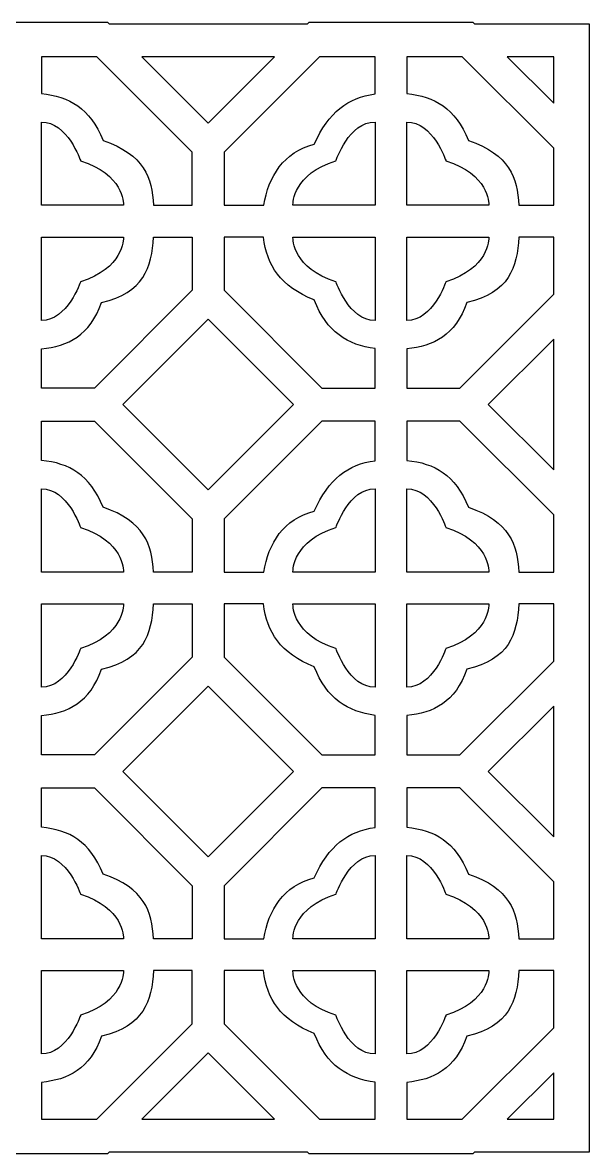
# Model space of a CAD drawing. Header units: centimetres. Extents: x 3.7 to 13.9, y -9 to -4.
# Drawn here: x 11.438 to 13.929, y -9 to -4.033 of the extents above; entities that cross this region are included whole.
import ezdxf

# ---------------------------------------------------------------- set-up
doc = ezdxf.new("R2010")
doc.units = ezdxf.units.CM
doc.header["$MEASUREMENT"] = 0
doc.layers.add('layer 1', color=7, linetype='Continuous')

msp = doc.modelspace()

# ---------------------------------------------------------------- linework, layer by layer
at = {"layer": 'layer 1', "color": 250}
for points, knots in [([(13.92943, -4.03974), (13.92943, -4.03974), (13.92943, -4.54384), (13.92943, -4.54384), (13.92943, -4.54384), (13.92943, -4.54384), (13.92943, -4.54384), (13.92943, -4.54384), (13.92943, -4.54384), (13.92943, -4.54384), (13.92943, -4.83543), (13.92943, -4.83543), (13.92943, -4.83543), (13.92943, -4.83543), (13.92943, -4.97502), (13.92943, -4.97502), (13.92943, -4.97502), (13.92943, -4.97502), (13.92943, -5.26662), (13.92943, -5.26662), (13.92943, -5.26662), (13.92943, -5.26662), (13.92943, -5.26662), (13.92943, -5.26662), (13.92943, -5.26662), (13.92943, -5.26662), (13.92943, -6.15508), (13.92943, -6.15508), (13.92943, -6.15508), (13.92943, -6.15508), (13.92943, -6.15508), (13.92943, -6.15508), (13.92943, -6.15508), (13.92943, -6.15508), (13.92943, -6.44668), (13.92943, -6.44668), (13.92943, -6.44668), (13.92943, -6.44668), (13.92943, -6.58627), (13.92943, -6.58627), (13.92943, -6.58627), (13.92943, -6.58627), (13.92943, -6.87786), (13.92943, -6.87786), (13.92943, -6.87786), (13.92943, -6.87786), (13.92943, -6.87786), (13.92943, -6.87786), (13.92943, -6.87786), (13.92943, -6.87786), (13.92943, -7.76633), (13.92943, -7.76633), (13.92943, -7.76633), (13.92943, -7.76633), (13.92943, -7.76633), (13.92943, -7.76633), (13.92943, -7.76633), (13.92943, -7.76633), (13.92943, -8.05792), (13.92943, -8.05792), (13.92943, -8.05792), (13.92943, -8.05792), (13.92943, -8.19751), (13.92943, -8.19751), (13.92943, -8.19751), (13.92943, -8.19751), (13.92943, -8.48911), (13.92943, -8.48911), (13.92943, -8.48911), (13.92943, -8.48911), (13.92943, -8.48911), (13.92943, -8.48911), (13.92943, -8.48911), (13.92943, -8.48911), (13.92943, -8.9932), (13.92943, -8.9932), (13.92943, -8.9932), (13.92943, -8.9932), (13.42533, -8.9932), (13.42533, -8.9932), (13.42533, -8.9932), (13.42533, -8.9932), (13.41835, -9.00019), (13.41835, -9.00019), (13.41835, -9.00019), (13.41835, -9.00019), (13.12675, -9.00019), (13.12675, -9.00019), (13.12675, -9.00019), (13.12675, -9.00019), (12.98716, -9.00019), (12.98716, -9.00019), (12.98716, -9.00019), (12.98716, -9.00019), (12.69557, -9.00019), (12.69557, -9.00019), (12.69557, -9.00019), (12.69557, -9.00019), (12.68858, -8.9932), (12.68858, -8.9932), (12.68858, -8.9932), (12.68858, -8.9932), (11.81952, -8.9932), (11.81952, -8.9932), (11.81952, -8.9932), (11.81952, -8.9932), (11.81254, -9.00019), (11.81254, -9.00019), (11.81254, -9.00019), (11.81254, -9.00019), (11.52094, -9.00019), (11.52094, -9.00019), (11.52094, -9.00019), (11.52094, -9.00019), (11.38135, -9.00019), (11.38135, -9.00019), (11.38135, -9.00019), (11.38135, -9.00019), (11.08976, -9.00019), (11.08976, -9.00019), (11.08976, -9.00019), (11.08976, -9.00019), (11.08277, -8.9932), (11.08277, -8.9932), (11.08277, -8.9932), (11.08277, -8.9932), (10.21372, -8.9932), (10.21372, -8.9932), (10.21372, -8.9932), (10.21372, -8.9932), (10.20673, -9.00019), (10.20673, -9.00019), (10.20673, -9.00019), (10.20673, -9.00019), (9.91513, -9.00019), (9.91513, -9.00019), (9.91513, -9.00019), (9.91513, -9.00019), (9.77554, -9.00019), (9.77554, -9.00019), (9.77554, -9.00019), (9.77554, -9.00019), (9.48395, -9.00019), (9.48395, -9.00019), (9.48395, -9.00019), (9.48395, -9.00019), (9.47696, -8.9932), (9.47696, -8.9932), (9.47696, -8.9932), (9.47696, -8.9932), (8.60791, -8.9932), (8.60791, -8.9932), (8.60791, -8.9932), (8.60791, -8.9932), (8.60092, -9.00019), (8.60092, -9.00019), (8.60092, -9.00019), (8.60092, -9.00019), (8.30933, -9.00019), (8.30933, -9.00019), (8.30933, -9.00019), (8.30933, -9.00019), (8.16973, -9.00019), (8.16973, -9.00019), (8.16973, -9.00019), (8.16973, -9.00019), (7.87814, -9.00019), (7.87814, -9.00019), (7.87814, -9.00019), (7.87814, -9.00019), (7.87115, -8.9932), (7.87115, -8.9932), (7.87115, -8.9932), (7.87115, -8.9932), (7.0021, -8.9932), (7.0021, -8.9932), (7.0021, -8.9932), (7.0021, -8.9932), (6.99511, -9.00019), (6.99511, -9.00019), (6.99511, -9.00019), (6.99511, -9.00019), (6.70352, -9.00019), (6.70352, -9.00019), (6.70352, -9.00019), (6.70352, -9.00019), (6.56392, -9.00019), (6.56392, -9.00019), (6.56392, -9.00019), (6.56392, -9.00019), (6.27233, -9.00019), (6.27233, -9.00019), (6.27233, -9.00019), (6.27233, -9.00019), (6.26534, -8.9932), (6.26534, -8.9932), (6.26534, -8.9932), (6.26534, -8.9932), (5.39629, -8.9932), (5.39629, -8.9932), (5.39629, -8.9932), (5.39629, -8.9932), (5.3893, -9.00019), (5.3893, -9.00019), (5.3893, -9.00019), (5.3893, -9.00019), (5.09771, -9.00019), (5.09771, -9.00019), (5.09771, -9.00019), (5.09771, -9.00019), (4.95812, -9.00019), (4.95812, -9.00019), (4.95812, -9.00019), (4.95812, -9.00019), (4.66652, -9.00019), (4.66652, -9.00019), (4.66652, -9.00019), (4.66652, -9.00019), (4.65953, -8.9932), (4.65953, -8.9932), (4.65953, -8.9932), (4.65953, -8.9932), (3.68089, -8.9932), (3.68089, -8.9932), (3.68089, -8.9932), (3.68089, -8.9932), (3.68089, -4.03974), (3.68089, -4.03974), (3.68089, -4.03974), (3.68089, -4.03974), (4.65953, -4.03974), (4.65953, -4.03974), (4.65953, -4.03974), (4.65953, -4.03974), (4.66652, -4.03276), (4.66652, -4.03276), (4.66652, -4.03276), (4.66652, -4.03276), (4.95812, -4.03276), (4.95812, -4.03276), (4.95812, -4.03276), (4.95812, -4.03276), (5.09771, -4.03276), (5.09771, -4.03276), (5.09771, -4.03276), (5.09771, -4.03276), (5.3893, -4.03276), (5.3893, -4.03276), (5.3893, -4.03276), (5.3893, -4.03276), (5.39629, -4.03974), (5.39629, -4.03974), (5.39629, -4.03974), (5.39629, -4.03974), (6.26534, -4.03974), (6.26534, -4.03974), (6.26534, -4.03974), (6.26534, -4.03974), (6.27233, -4.03276), (6.27233, -4.03276), (6.27233, -4.03276), (6.27233, -4.03276), (6.56392, -4.03276), (6.56392, -4.03276), (6.56392, -4.03276), (6.56392, -4.03276), (6.70352, -4.03276), (6.70352, -4.03276), (6.70352, -4.03276), (6.70352, -4.03276), (6.99511, -4.03276), (6.99511, -4.03276), (6.99511, -4.03276), (6.99511, -4.03276), (7.0021, -4.03974), (7.0021, -4.03974), (7.0021, -4.03974), (7.0021, -4.03974), (7.87115, -4.03974), (7.87115, -4.03974), (7.87115, -4.03974), (7.87115, -4.03974), (7.87814, -4.03276), (7.87814, -4.03276), (7.87814, -4.03276), (7.87814, -4.03276), (8.16973, -4.03276), (8.16973, -4.03276), (8.16973, -4.03276), (8.16973, -4.03276), (8.30933, -4.03276), (8.30933, -4.03276), (8.30933, -4.03276), (8.30933, -4.03276), (8.60092, -4.03276), (8.60092, -4.03276), (8.60092, -4.03276), (8.60092, -4.03276), (8.60791, -4.03974), (8.60791, -4.03974), (8.60791, -4.03974), (8.60791, -4.03974), (9.47696, -4.03974), (9.47696, -4.03974), (9.47696, -4.03974), (9.47696, -4.03974), (9.48395, -4.03276), (9.48395, -4.03276), (9.48395, -4.03276), (9.48395, -4.03276), (9.77554, -4.03276), (9.77554, -4.03276), (9.77554, -4.03276), (9.77554, -4.03276), (9.91513, -4.03276), (9.91513, -4.03276), (9.91513, -4.03276), (9.91513, -4.03276), (10.20673, -4.03276), (10.20673, -4.03276), (10.20673, -4.03276), (10.20673, -4.03276), (10.21372, -4.03974), (10.21372, -4.03974), (10.21372, -4.03974), (10.21372, -4.03974), (11.08277, -4.03974), (11.08277, -4.03974), (11.08277, -4.03974), (11.08277, -4.03974), (11.08976, -4.03276), (11.08976, -4.03276), (11.08976, -4.03276), (11.08976, -4.03276), (11.38135, -4.03276), (11.38135, -4.03276), (11.38135, -4.03276), (11.38135, -4.03276), (11.52094, -4.03276), (11.52094, -4.03276), (11.52094, -4.03276), (11.52094, -4.03276), (11.81254, -4.03276), (11.81254, -4.03276), (11.81254, -4.03276), (11.81254, -4.03276), (11.81952, -4.03974), (11.81952, -4.03974), (11.81952, -4.03974), (11.81952, -4.03974), (12.68858, -4.03974), (12.68858, -4.03974), (12.68858, -4.03974), (12.68858, -4.03974), (12.69557, -4.03276), (12.69557, -4.03276), (12.69557, -4.03276), (12.69557, -4.03276), (12.98716, -4.03276), (12.98716, -4.03276), (12.98716, -4.03276), (12.98716, -4.03276), (13.12675, -4.03276), (13.12675, -4.03276), (13.12675, -4.03276), (13.12675, -4.03276), (13.41835, -4.03276), (13.41835, -4.03276), (13.41835, -4.03276), (13.41835, -4.03276), (13.42533, -4.03974), (13.42533, -4.03974), (13.42533, -4.03974), (13.42533, -4.03974), (13.92943, -4.03974), (13.92943, -4.03974)], [0, 0, 0, 0, 0.0105263, 0.0105263, 0.0105263, 0.0105263, 0.0210526, 0.0210526, 0.0210526, 0.0210526, 0.0315789, 0.0315789, 0.0315789, 0.0315789, 0.0421053, 0.0421053, 0.0421053, 0.0421053, 0.0526316, 0.0526316, 0.0526316, 0.0526316, 0.0631579, 0.0631579, 0.0631579, 0.0631579, 0.0736842, 0.0736842, 0.0736842, 0.0736842, 0.0842105, 0.0842105, 0.0842105, 0.0842105, 0.0947368, 0.0947368, 0.0947368, 0.0947368, 0.1052632, 0.1052632, 0.1052632, 0.1052632, 0.1157895, 0.1157895, 0.1157895, 0.1157895, 0.1263158, 0.1263158, 0.1263158, 0.1263158, 0.1368421, 0.1368421, 0.1368421, 0.1368421, 0.1473684, 0.1473684, 0.1473684, 0.1473684, 0.1578947, 0.1578947, 0.1578947, 0.1578947, 0.1684211, 0.1684211, 0.1684211, 0.1684211, 0.1789474, 0.1789474, 0.1789474, 0.1789474, 0.1894737, 0.1894737, 0.1894737, 0.1894737, 0.2, 0.2, 0.2, 0.2, 0.2105263, 0.2105263, 0.2105263, 0.2105263, 0.2210526, 0.2210526, 0.2210526, 0.2210526, 0.2315789, 0.2315789, 0.2315789, 0.2315789, 0.2421053, 0.2421053, 0.2421053, 0.2421053, 0.2526316, 0.2526316, 0.2526316, 0.2526316, 0.2631579, 0.2631579, 0.2631579, 0.2631579, 0.2736842, 0.2736842, 0.2736842, 0.2736842, 0.2842105, 0.2842105, 0.2842105, 0.2842105, 0.2947368, 0.2947368, 0.2947368, 0.2947368, 0.3052632, 0.3052632, 0.3052632, 0.3052632, 0.3157895, 0.3157895, 0.3157895, 0.3157895, 0.3263158, 0.3263158, 0.3263158, 0.3263158, 0.3368421, 0.3368421, 0.3368421, 0.3368421, 0.3473684, 0.3473684, 0.3473684, 0.3473684, 0.3578947, 0.3578947, 0.3578947, 0.3578947, 0.3684211, 0.3684211, 0.3684211, 0.3684211, 0.3789474, 0.3789474, 0.3789474, 0.3789474, 0.3894737, 0.3894737, 0.3894737, 0.3894737, 0.4, 0.4, 0.4, 0.4, 0.4105263, 0.4105263, 0.4105263, 0.4105263, 0.4210526, 0.4210526, 0.4210526, 0.4210526, 0.4315789, 0.4315789, 0.4315789, 0.4315789, 0.4421053, 0.4421053, 0.4421053, 0.4421053, 0.4526316, 0.4526316, 0.4526316, 0.4526316, 0.4631579, 0.4631579, 0.4631579, 0.4631579, 0.4736842, 0.4736842, 0.4736842, 0.4736842, 0.4842105, 0.4842105, 0.4842105, 0.4842105, 0.4947368, 0.4947368, 0.4947368, 0.4947368, 0.5052632, 0.5052632, 0.5052632, 0.5052632, 0.5157895, 0.5157895, 0.5157895, 0.5157895, 0.5263158, 0.5263158, 0.5263158, 0.5263158, 0.5368421, 0.5368421, 0.5368421, 0.5368421, 0.5473684, 0.5473684, 0.5473684, 0.5473684, 0.5578947, 0.5578947, 0.5578947, 0.5578947, 0.5684211, 0.5684211, 0.5684211, 0.5684211, 0.5789474, 0.5789474, 0.5789474, 0.5789474, 0.5894737, 0.5894737, 0.5894737, 0.5894737, 0.6, 0.6, 0.6, 0.6, 0.6105263, 0.6105263, 0.6105263, 0.6105263, 0.6210526, 0.6210526, 0.6210526, 0.6210526, 0.6315789, 0.6315789, 0.6315789, 0.6315789, 0.6421053, 0.6421053, 0.6421053, 0.6421053, 0.6526316, 0.6526316, 0.6526316, 0.6526316, 0.6631579, 0.6631579, 0.6631579, 0.6631579, 0.6736842, 0.6736842, 0.6736842, 0.6736842, 0.6842105, 0.6842105, 0.6842105, 0.6842105, 0.6947368, 0.6947368, 0.6947368, 0.6947368, 0.7052632, 0.7052632, 0.7052632, 0.7052632, 0.7157895, 0.7157895, 0.7157895, 0.7157895, 0.7263158, 0.7263158, 0.7263158, 0.7263158, 0.7368421, 0.7368421, 0.7368421, 0.7368421, 0.7473684, 0.7473684, 0.7473684, 0.7473684, 0.7578947, 0.7578947, 0.7578947, 0.7578947, 0.7684211, 0.7684211, 0.7684211, 0.7684211, 0.7789474, 0.7789474, 0.7789474, 0.7789474, 0.7894737, 0.7894737, 0.7894737, 0.7894737, 0.8, 0.8, 0.8, 0.8, 0.8105263, 0.8105263, 0.8105263, 0.8105263, 0.8210526, 0.8210526, 0.8210526, 0.8210526, 0.8315789, 0.8315789, 0.8315789, 0.8315789, 0.8421053, 0.8421053, 0.8421053, 0.8421053, 0.8526316, 0.8526316, 0.8526316, 0.8526316, 0.8631579, 0.8631579, 0.8631579, 0.8631579, 0.8736842, 0.8736842, 0.8736842, 0.8736842, 0.8842105, 0.8842105, 0.8842105, 0.8842105, 0.8947368, 0.8947368, 0.8947368, 0.8947368, 0.9052632, 0.9052632, 0.9052632, 0.9052632, 0.9157895, 0.9157895, 0.9157895, 0.9157895, 0.9263158, 0.9263158, 0.9263158, 0.9263158, 0.9368421, 0.9368421, 0.9368421, 0.9368421, 0.9473684, 0.9473684, 0.9473684, 0.9473684, 0.9578947, 0.9578947, 0.9578947, 0.9578947, 0.9684211, 0.9684211, 0.9684211, 0.9684211, 0.9789474, 0.9789474, 0.9789474, 0.9789474, 1, 1, 1, 1]), ([(11.76506, -4.1827), (11.76506, -4.1827), (12.18402, -4.60166), (12.18402, -4.60166), (12.18402, -4.60166), (12.18402, -4.60166), (12.18402, -4.83543), (12.18402, -4.83543), (12.18402, -4.83543), (12.18402, -4.83543), (12.01342, -4.83543), (12.01342, -4.83543), (12.01342, -4.83543), (12.00736, -4.71387), (11.9738, -4.61345), (11.79203, -4.55038), (11.79203, -4.55038), (11.73496, -4.40755), (11.64328, -4.35701), (11.52094, -4.34483), (11.52094, -4.34483), (11.52094, -4.34483), (11.52094, -4.1827), (11.52094, -4.1827), (11.52094, -4.1827), (11.52094, -4.1827), (11.76506, -4.1827), (11.76506, -4.1827)], [0, 0, 0, 0, 0.125, 0.125, 0.125, 0.125, 0.25, 0.25, 0.25, 0.25, 0.375, 0.375, 0.375, 0.375, 0.5, 0.5, 0.5, 0.5, 0.625, 0.625, 0.625, 0.625, 0.75, 0.75, 0.75, 0.75, 1, 1, 1, 1]), ([(12.54562, -4.1827), (12.54562, -4.1827), (12.25405, -4.47427), (12.25405, -4.47427), (12.25405, -4.47427), (12.25405, -4.47427), (11.96248, -4.1827), (11.96248, -4.1827), (11.96248, -4.1827), (11.96248, -4.1827), (12.54562, -4.1827), (12.54562, -4.1827)], [0, 0, 0, 0, 0.25, 0.25, 0.25, 0.25, 0.5, 0.5, 0.5, 0.5, 1, 1, 1, 1]), ([(12.32408, -4.83543), (12.32408, -4.83543), (12.32408, -4.60166), (12.32408, -4.60166), (12.32408, -4.60166), (12.32408, -4.60166), (12.74304, -4.1827), (12.74304, -4.1827), (12.74304, -4.1827), (12.74304, -4.1827), (12.98716, -4.1827), (12.98716, -4.1827), (12.98716, -4.1827), (12.98716, -4.1827), (12.98716, -4.34613), (12.98716, -4.34613), (12.98716, -4.34613), (12.869, -4.36241), (12.78347, -4.42527), (12.72006, -4.5672), (12.72006, -4.5672), (12.58651, -4.60092), (12.5176, -4.70883), (12.49878, -4.83543), (12.49878, -4.83543), (12.49878, -4.83543), (12.32408, -4.83543), (12.32408, -4.83543)], [0, 0, 0, 0, 0.125, 0.125, 0.125, 0.125, 0.25, 0.25, 0.25, 0.25, 0.375, 0.375, 0.375, 0.375, 0.5, 0.5, 0.5, 0.5, 0.625, 0.625, 0.625, 0.625, 0.75, 0.75, 0.75, 0.75, 1, 1, 1, 1]), ([(13.37087, -4.1827), (13.37087, -4.1827), (13.77243, -4.58426), (13.77243, -4.58426), (13.77243, -4.58426), (13.77243, -4.58426), (13.77243, -4.83543), (13.77243, -4.83543), (13.77243, -4.83543), (13.77243, -4.83543), (13.61922, -4.83543), (13.61922, -4.83543), (13.61922, -4.83543), (13.61317, -4.71387), (13.57961, -4.61345), (13.39784, -4.55038), (13.39784, -4.55038), (13.34077, -4.40755), (13.24909, -4.35701), (13.12675, -4.34483), (13.12675, -4.34483), (13.12675, -4.34483), (13.12675, -4.1827), (13.12675, -4.1827), (13.12675, -4.1827), (13.12675, -4.1827), (13.37087, -4.1827), (13.37087, -4.1827)], [0, 0, 0, 0, 0.125, 0.125, 0.125, 0.125, 0.25, 0.25, 0.25, 0.25, 0.375, 0.375, 0.375, 0.375, 0.5, 0.5, 0.5, 0.5, 0.625, 0.625, 0.625, 0.625, 0.75, 0.75, 0.75, 0.75, 1, 1, 1, 1]), ([(13.77243, -4.38684), (13.77243, -4.38684), (13.56829, -4.1827), (13.56829, -4.1827), (13.56829, -4.1827), (13.56829, -4.1827), (13.77243, -4.1827), (13.77243, -4.1827), (13.77243, -4.1827), (13.77243, -4.1827), (13.77243, -4.38684), (13.77243, -4.38684)], [0, 0, 0, 0, 0.25, 0.25, 0.25, 0.25, 0.5, 0.5, 0.5, 0.5, 1, 1, 1, 1]), ([(11.52094, -4.46948), (11.52094, -4.46948), (11.52094, -4.83543), (11.52094, -4.83543), (11.52094, -4.83543), (11.52094, -4.83543), (11.88175, -4.83543), (11.88175, -4.83543), (11.88175, -4.83543), (11.88192, -4.82483), (11.88003, -4.69747), (11.69285, -4.63958), (11.69285, -4.63958), (11.69285, -4.63958), (11.63501, -4.46745), (11.52094, -4.46948)], [0, 0, 0, 0, 0.2, 0.2, 0.2, 0.2, 0.4, 0.4, 0.4, 0.4, 0.6, 0.6, 0.6, 0.6, 1, 1, 1, 1]), ([(12.98716, -4.83543), (12.98716, -4.83543), (12.98716, -4.46948), (12.98716, -4.46948), (12.98716, -4.46948), (12.8731, -4.46745), (12.81526, -4.63958), (12.81526, -4.63958), (12.81526, -4.63958), (12.62808, -4.69747), (12.62618, -4.82483), (12.62635, -4.83543), (12.62635, -4.83543), (12.62635, -4.83543), (12.98716, -4.83543), (12.98716, -4.83543)], [0, 0, 0, 0, 0.2, 0.2, 0.2, 0.2, 0.4, 0.4, 0.4, 0.4, 0.6, 0.6, 0.6, 0.6, 1, 1, 1, 1]), ([(13.12675, -4.46948), (13.12675, -4.46948), (13.12675, -4.83543), (13.12675, -4.83543), (13.12675, -4.83543), (13.12675, -4.83543), (13.48756, -4.83543), (13.48756, -4.83543), (13.48756, -4.83543), (13.48773, -4.82483), (13.48583, -4.69747), (13.29866, -4.63958), (13.29866, -4.63958), (13.29866, -4.63958), (13.24082, -4.46745), (13.12675, -4.46948)], [0, 0, 0, 0, 0.2, 0.2, 0.2, 0.2, 0.4, 0.4, 0.4, 0.4, 0.6, 0.6, 0.6, 0.6, 1, 1, 1, 1]), ([(11.52098, -5.63453), (11.52098, -5.63453), (11.52098, -5.63811), (11.52098, -5.63811), (11.52098, -5.63811), (11.52098, -5.63811), (11.75472, -5.63811), (11.75472, -5.63811), (11.75472, -5.63811), (11.75472, -5.63811), (12.18402, -5.2088), (12.18402, -5.2088), (12.18402, -5.2088), (12.18402, -5.2088), (12.18402, -4.97502), (12.18402, -4.97502), (12.18402, -4.97502), (12.18402, -4.97502), (12.01331, -4.97502), (12.01331, -4.97502), (12.01331, -4.97502), (12.00667, -5.1092), (11.97029, -5.21928), (11.78513, -5.26243), (11.78513, -5.26243), (11.73448, -5.4073), (11.6375, -5.45425), (11.52094, -5.46569), (11.52094, -5.46569), (11.52094, -5.46569), (11.52094, -5.63453), (11.52094, -5.63453), (11.52094, -5.63453), (11.52094, -5.63453), (11.52098, -5.63453), (11.52098, -5.63453)], [0, 0, 0, 0, 0.1, 0.1, 0.1, 0.1, 0.2, 0.2, 0.2, 0.2, 0.3, 0.3, 0.3, 0.3, 0.4, 0.4, 0.4, 0.4, 0.5, 0.5, 0.5, 0.5, 0.6, 0.6, 0.6, 0.6, 0.7, 0.7, 0.7, 0.7, 0.8, 0.8, 0.8, 0.8, 1, 1, 1, 1]), ([(11.52094, -4.97502), (11.52094, -4.97502), (11.52094, -5.34096), (11.52094, -5.34096), (11.52094, -5.34096), (11.63501, -5.34299), (11.69285, -5.17086), (11.69285, -5.17086), (11.69285, -5.17086), (11.87994, -5.113), (11.88192, -4.98573), (11.88175, -4.97502), (11.88175, -4.97502), (11.88175, -4.97502), (11.52094, -4.97502), (11.52094, -4.97502)], [0, 0, 0, 0, 0.2, 0.2, 0.2, 0.2, 0.4, 0.4, 0.4, 0.4, 0.6, 0.6, 0.6, 0.6, 1, 1, 1, 1]), ([(12.75339, -5.63811), (12.75339, -5.63811), (12.32408, -5.2088), (12.32408, -5.2088), (12.32408, -5.2088), (12.32408, -5.2088), (12.32408, -4.97502), (12.32408, -4.97502), (12.32408, -4.97502), (12.32408, -4.97502), (12.49674, -4.97502), (12.49674, -4.97502), (12.49674, -4.97502), (12.51097, -5.09962), (12.57229, -5.19153), (12.72025, -5.2513), (12.72025, -5.2513), (12.77375, -5.39118), (12.86837, -5.44961), (12.98716, -5.46465), (12.98716, -5.46465), (12.98716, -5.46465), (12.98716, -5.63811), (12.98716, -5.63811), (12.98716, -5.63811), (12.98716, -5.63811), (12.75339, -5.63811), (12.75339, -5.63811)], [0, 0, 0, 0, 0.125, 0.125, 0.125, 0.125, 0.25, 0.25, 0.25, 0.25, 0.375, 0.375, 0.375, 0.375, 0.5, 0.5, 0.5, 0.5, 0.625, 0.625, 0.625, 0.625, 0.75, 0.75, 0.75, 0.75, 1, 1, 1, 1]), ([(12.98716, -5.34096), (12.98716, -5.34096), (12.98716, -4.97502), (12.98716, -4.97502), (12.98716, -4.97502), (12.98716, -4.97502), (12.62635, -4.97502), (12.62635, -4.97502), (12.62635, -4.97502), (12.62619, -4.98573), (12.62816, -5.113), (12.81526, -5.17086), (12.81526, -5.17086), (12.81526, -5.17086), (12.8731, -5.343), (12.98716, -5.34096)], [0, 0, 0, 0, 0.2, 0.2, 0.2, 0.2, 0.4, 0.4, 0.4, 0.4, 0.6, 0.6, 0.6, 0.6, 1, 1, 1, 1]), ([(13.77243, -5.2262), (13.77243, -5.2262), (13.36053, -5.63811), (13.36053, -5.63811), (13.36053, -5.63811), (13.36053, -5.63811), (13.12675, -5.63811), (13.12675, -5.63811), (13.12675, -5.63811), (13.12675, -5.63811), (13.12675, -5.46569), (13.12675, -5.46569), (13.12675, -5.46569), (13.24331, -5.45425), (13.34028, -5.4073), (13.39094, -5.26243), (13.39094, -5.26243), (13.5761, -5.21928), (13.61248, -5.1092), (13.61912, -4.97502), (13.61912, -4.97502), (13.61912, -4.97502), (13.77243, -4.97502), (13.77243, -4.97502), (13.77243, -4.97502), (13.77243, -4.97502), (13.77243, -5.2262), (13.77243, -5.2262)], [0, 0, 0, 0, 0.125, 0.125, 0.125, 0.125, 0.25, 0.25, 0.25, 0.25, 0.375, 0.375, 0.375, 0.375, 0.5, 0.5, 0.5, 0.5, 0.625, 0.625, 0.625, 0.625, 0.75, 0.75, 0.75, 0.75, 1, 1, 1, 1]), ([(13.12675, -4.97502), (13.12675, -4.97502), (13.12675, -5.34096), (13.12675, -5.34096), (13.12675, -5.34096), (13.24082, -5.34299), (13.29866, -5.17086), (13.29866, -5.17086), (13.29866, -5.17086), (13.48575, -5.113), (13.48773, -4.98573), (13.48756, -4.97502), (13.48756, -4.97502), (13.48756, -4.97502), (13.12675, -4.97502), (13.12675, -4.97502)], [0, 0, 0, 0, 0.2, 0.2, 0.2, 0.2, 0.4, 0.4, 0.4, 0.4, 0.6, 0.6, 0.6, 0.6, 1, 1, 1, 1]), ([(12.25405, -5.33619), (12.25405, -5.33619), (11.87939, -5.71085), (11.87939, -5.71085), (11.87939, -5.71085), (11.87939, -5.71085), (12.25405, -6.08551), (12.25405, -6.08551), (12.25405, -6.08551), (12.25405, -6.08551), (12.62872, -5.71085), (12.62872, -5.71085), (12.62872, -5.71085), (12.62872, -5.71085), (12.25405, -5.33619), (12.25405, -5.33619)], [0, 0, 0, 0, 0.2, 0.2, 0.2, 0.2, 0.4, 0.4, 0.4, 0.4, 0.6, 0.6, 0.6, 0.6, 1, 1, 1, 1]), ([(13.77243, -5.99808), (13.77243, -5.99808), (13.4852, -5.71085), (13.4852, -5.71085), (13.4852, -5.71085), (13.4852, -5.71085), (13.77243, -5.42362), (13.77243, -5.42362), (13.77243, -5.42362), (13.77243, -5.42362), (13.77243, -5.99808), (13.77243, -5.99808)], [0, 0, 0, 0, 0.25, 0.25, 0.25, 0.25, 0.5, 0.5, 0.5, 0.5, 1, 1, 1, 1]), ([(11.52098, -5.7836), (11.52098, -5.7836), (11.52098, -5.95608), (11.52098, -5.95608), (11.52098, -5.95608), (11.6433, -5.96826), (11.73497, -6.01881), (11.79203, -6.16162), (11.79203, -6.16162), (11.9738, -6.22469), (12.00736, -6.32512), (12.01342, -6.44668), (12.01342, -6.44668), (12.01342, -6.44668), (12.18402, -6.44668), (12.18402, -6.44668), (12.18402, -6.44668), (12.18402, -6.44668), (12.18402, -6.2129), (12.18402, -6.2129), (12.18402, -6.2129), (12.18402, -6.2129), (11.75472, -5.7836), (11.75472, -5.7836), (11.75472, -5.7836), (11.75472, -5.7836), (11.52098, -5.7836), (11.52098, -5.7836)], [0, 0, 0, 0, 0.125, 0.125, 0.125, 0.125, 0.25, 0.25, 0.25, 0.25, 0.375, 0.375, 0.375, 0.375, 0.5, 0.5, 0.5, 0.5, 0.625, 0.625, 0.625, 0.625, 0.75, 0.75, 0.75, 0.75, 1, 1, 1, 1]), ([(12.32408, -6.44668), (12.32408, -6.44668), (12.32408, -6.2129), (12.32408, -6.2129), (12.32408, -6.2129), (12.32408, -6.2129), (12.75339, -5.7836), (12.75339, -5.7836), (12.75339, -5.7836), (12.75339, -5.7836), (12.98716, -5.7836), (12.98716, -5.7836), (12.98716, -5.7836), (12.98716, -5.7836), (12.98716, -5.95737), (12.98716, -5.95737), (12.98716, -5.95737), (12.869, -5.97366), (12.78347, -6.03651), (12.72006, -6.17845), (12.72006, -6.17845), (12.58651, -6.21217), (12.5176, -6.32007), (12.49878, -6.44668), (12.49878, -6.44668), (12.49878, -6.44668), (12.32408, -6.44668), (12.32408, -6.44668)], [0, 0, 0, 0, 0.125, 0.125, 0.125, 0.125, 0.25, 0.25, 0.25, 0.25, 0.375, 0.375, 0.375, 0.375, 0.5, 0.5, 0.5, 0.5, 0.625, 0.625, 0.625, 0.625, 0.75, 0.75, 0.75, 0.75, 1, 1, 1, 1]), ([(13.12675, -5.7836), (13.12675, -5.7836), (13.36053, -5.7836), (13.36053, -5.7836), (13.36053, -5.7836), (13.36053, -5.7836), (13.77243, -6.1955), (13.77243, -6.1955), (13.77243, -6.1955), (13.77243, -6.1955), (13.77243, -6.44668), (13.77243, -6.44668), (13.77243, -6.44668), (13.77243, -6.44668), (13.61922, -6.44668), (13.61922, -6.44668), (13.61922, -6.44668), (13.61317, -6.32512), (13.57961, -6.22469), (13.39784, -6.16162), (13.39784, -6.16162), (13.34077, -6.0188), (13.24909, -5.96825), (13.12675, -5.95607), (13.12675, -5.95607), (13.12675, -5.95607), (13.12675, -5.7836), (13.12675, -5.7836)], [0, 0, 0, 0, 0.125, 0.125, 0.125, 0.125, 0.25, 0.25, 0.25, 0.25, 0.375, 0.375, 0.375, 0.375, 0.5, 0.5, 0.5, 0.5, 0.625, 0.625, 0.625, 0.625, 0.75, 0.75, 0.75, 0.75, 1, 1, 1, 1]), ([(11.52098, -6.08072), (11.52098, -6.08072), (11.52098, -6.44668), (11.52098, -6.44668), (11.52098, -6.44668), (11.52098, -6.44668), (11.88175, -6.44668), (11.88175, -6.44668), (11.88175, -6.44668), (11.88192, -6.43607), (11.88003, -6.30872), (11.69285, -6.25083), (11.69285, -6.25083), (11.69285, -6.25083), (11.63502, -6.07873), (11.52098, -6.08072)], [0, 0, 0, 0, 0.2, 0.2, 0.2, 0.2, 0.4, 0.4, 0.4, 0.4, 0.6, 0.6, 0.6, 0.6, 1, 1, 1, 1]), ([(12.98716, -6.44668), (12.98716, -6.44668), (12.98716, -6.08072), (12.98716, -6.08072), (12.98716, -6.08072), (12.8731, -6.07869), (12.81526, -6.25083), (12.81526, -6.25083), (12.81526, -6.25083), (12.62808, -6.30872), (12.62618, -6.43607), (12.62635, -6.44668), (12.62635, -6.44668), (12.62635, -6.44668), (12.98716, -6.44668), (12.98716, -6.44668)], [0, 0, 0, 0, 0.2, 0.2, 0.2, 0.2, 0.4, 0.4, 0.4, 0.4, 0.6, 0.6, 0.6, 0.6, 1, 1, 1, 1]), ([(13.12675, -6.08072), (13.12675, -6.08072), (13.12675, -6.44668), (13.12675, -6.44668), (13.12675, -6.44668), (13.12675, -6.44668), (13.48756, -6.44668), (13.48756, -6.44668), (13.48756, -6.44668), (13.48773, -6.43607), (13.48583, -6.30872), (13.29866, -6.25083), (13.29866, -6.25083), (13.29866, -6.25083), (13.24082, -6.07869), (13.12675, -6.08072)], [0, 0, 0, 0, 0.2, 0.2, 0.2, 0.2, 0.4, 0.4, 0.4, 0.4, 0.6, 0.6, 0.6, 0.6, 1, 1, 1, 1]), ([(11.52098, -6.58627), (11.52098, -6.58627), (11.52098, -6.9522), (11.52098, -6.9522), (11.52098, -6.9522), (11.63502, -6.9542), (11.69285, -6.78211), (11.69285, -6.78211), (11.69285, -6.78211), (11.87994, -6.72424), (11.88192, -6.59697), (11.88175, -6.58627), (11.88175, -6.58627), (11.88175, -6.58627), (11.52098, -6.58627), (11.52098, -6.58627)], [0, 0, 0, 0, 0.2, 0.2, 0.2, 0.2, 0.4, 0.4, 0.4, 0.4, 0.6, 0.6, 0.6, 0.6, 1, 1, 1, 1]), ([(11.52098, -7.07693), (11.52098, -7.07693), (11.52098, -7.24935), (11.52098, -7.24935), (11.52098, -7.24935), (11.52098, -7.24935), (11.75472, -7.24935), (11.75472, -7.24935), (11.75472, -7.24935), (11.75472, -7.24935), (12.18402, -6.82004), (12.18402, -6.82004), (12.18402, -6.82004), (12.18402, -6.82004), (12.18402, -6.58627), (12.18402, -6.58627), (12.18402, -6.58627), (12.18402, -6.58627), (12.01331, -6.58627), (12.01331, -6.58627), (12.01331, -6.58627), (12.00667, -6.72044), (11.97029, -6.83052), (11.78513, -6.87368), (11.78513, -6.87368), (11.73448, -7.01852), (11.63752, -7.06549), (11.52098, -7.07693)], [0, 0, 0, 0, 0.125, 0.125, 0.125, 0.125, 0.25, 0.25, 0.25, 0.25, 0.375, 0.375, 0.375, 0.375, 0.5, 0.5, 0.5, 0.5, 0.625, 0.625, 0.625, 0.625, 0.75, 0.75, 0.75, 0.75, 1, 1, 1, 1]), ([(12.75339, -7.24935), (12.75339, -7.24935), (12.32408, -6.82004), (12.32408, -6.82004), (12.32408, -6.82004), (12.32408, -6.82004), (12.32408, -6.58627), (12.32408, -6.58627), (12.32408, -6.58627), (12.32408, -6.58627), (12.49674, -6.58627), (12.49674, -6.58627), (12.49674, -6.58627), (12.51097, -6.71086), (12.57229, -6.80278), (12.72025, -6.86255), (12.72025, -6.86255), (12.77375, -7.00242), (12.86837, -7.06086), (12.98716, -7.0759), (12.98716, -7.0759), (12.98716, -7.0759), (12.98716, -7.24935), (12.98716, -7.24935), (12.98716, -7.24935), (12.98716, -7.24935), (12.75339, -7.24935), (12.75339, -7.24935)], [0, 0, 0, 0, 0.125, 0.125, 0.125, 0.125, 0.25, 0.25, 0.25, 0.25, 0.375, 0.375, 0.375, 0.375, 0.5, 0.5, 0.5, 0.5, 0.625, 0.625, 0.625, 0.625, 0.75, 0.75, 0.75, 0.75, 1, 1, 1, 1]), ([(12.98716, -6.95221), (12.98716, -6.95221), (12.98716, -6.58627), (12.98716, -6.58627), (12.98716, -6.58627), (12.98716, -6.58627), (12.62635, -6.58627), (12.62635, -6.58627), (12.62635, -6.58627), (12.62619, -6.59697), (12.62816, -6.72424), (12.81526, -6.78211), (12.81526, -6.78211), (12.81526, -6.78211), (12.8731, -6.95424), (12.98716, -6.95221)], [0, 0, 0, 0, 0.2, 0.2, 0.2, 0.2, 0.4, 0.4, 0.4, 0.4, 0.6, 0.6, 0.6, 0.6, 1, 1, 1, 1]), ([(13.77243, -6.83745), (13.77243, -6.83745), (13.36053, -7.24935), (13.36053, -7.24935), (13.36053, -7.24935), (13.36053, -7.24935), (13.12675, -7.24935), (13.12675, -7.24935), (13.12675, -7.24935), (13.12675, -7.24935), (13.12675, -7.07693), (13.12675, -7.07693), (13.12675, -7.07693), (13.24331, -7.0655), (13.34028, -7.01854), (13.39094, -6.87368), (13.39094, -6.87368), (13.5761, -6.83052), (13.61248, -6.72044), (13.61912, -6.58627), (13.61912, -6.58627), (13.61912, -6.58627), (13.77243, -6.58627), (13.77243, -6.58627), (13.77243, -6.58627), (13.77243, -6.58627), (13.77243, -6.83745), (13.77243, -6.83745)], [0, 0, 0, 0, 0.125, 0.125, 0.125, 0.125, 0.25, 0.25, 0.25, 0.25, 0.375, 0.375, 0.375, 0.375, 0.5, 0.5, 0.5, 0.5, 0.625, 0.625, 0.625, 0.625, 0.75, 0.75, 0.75, 0.75, 1, 1, 1, 1]), ([(13.12675, -6.58627), (13.12675, -6.58627), (13.12675, -6.9522), (13.12675, -6.9522), (13.12675, -6.9522), (13.24082, -6.95424), (13.29866, -6.78211), (13.29866, -6.78211), (13.29866, -6.78211), (13.48575, -6.72424), (13.48773, -6.59697), (13.48756, -6.58627), (13.48756, -6.58627), (13.48756, -6.58627), (13.12675, -6.58627), (13.12675, -6.58627)], [0, 0, 0, 0, 0.2, 0.2, 0.2, 0.2, 0.4, 0.4, 0.4, 0.4, 0.6, 0.6, 0.6, 0.6, 1, 1, 1, 1]), ([(12.25405, -6.94743), (12.25405, -6.94743), (11.87939, -7.32209), (11.87939, -7.32209), (11.87939, -7.32209), (11.87939, -7.32209), (12.25405, -7.69676), (12.25405, -7.69676), (12.25405, -7.69676), (12.25405, -7.69676), (12.62872, -7.32209), (12.62872, -7.32209), (12.62872, -7.32209), (12.62872, -7.32209), (12.25405, -6.94743), (12.25405, -6.94743)], [0, 0, 0, 0, 0.2, 0.2, 0.2, 0.2, 0.4, 0.4, 0.4, 0.4, 0.6, 0.6, 0.6, 0.6, 1, 1, 1, 1]), ([(13.77243, -7.60933), (13.77243, -7.60933), (13.4852, -7.32209), (13.4852, -7.32209), (13.4852, -7.32209), (13.4852, -7.32209), (13.77243, -7.03486), (13.77243, -7.03486), (13.77243, -7.03486), (13.77243, -7.03486), (13.77243, -7.60933), (13.77243, -7.60933)], [0, 0, 0, 0, 0.25, 0.25, 0.25, 0.25, 0.5, 0.5, 0.5, 0.5, 1, 1, 1, 1]), ([(11.52098, -7.39484), (11.52098, -7.39484), (11.52098, -7.39842), (11.52098, -7.39842), (11.52098, -7.39842), (11.52098, -7.39842), (11.52094, -7.39842), (11.52094, -7.39842), (11.52094, -7.39842), (11.52094, -7.39842), (11.52094, -7.56732), (11.52094, -7.56732), (11.52094, -7.56732), (11.64328, -7.5795), (11.73496, -7.63004), (11.79203, -7.77287), (11.79203, -7.77287), (11.9738, -7.83594), (12.00736, -7.93636), (12.01342, -8.05792), (12.01342, -8.05792), (12.01342, -8.05792), (12.18402, -8.05792), (12.18402, -8.05792), (12.18402, -8.05792), (12.18402, -8.05792), (12.18402, -7.82415), (12.18402, -7.82415), (12.18402, -7.82415), (12.18402, -7.82415), (11.75472, -7.39484), (11.75472, -7.39484), (11.75472, -7.39484), (11.75472, -7.39484), (11.52098, -7.39484), (11.52098, -7.39484)], [0, 0, 0, 0, 0.1, 0.1, 0.1, 0.1, 0.2, 0.2, 0.2, 0.2, 0.3, 0.3, 0.3, 0.3, 0.4, 0.4, 0.4, 0.4, 0.5, 0.5, 0.5, 0.5, 0.6, 0.6, 0.6, 0.6, 0.7, 0.7, 0.7, 0.7, 0.8, 0.8, 0.8, 0.8, 1, 1, 1, 1]), ([(12.32408, -8.05792), (12.32408, -8.05792), (12.32408, -7.82415), (12.32408, -7.82415), (12.32408, -7.82415), (12.32408, -7.82415), (12.75339, -7.39484), (12.75339, -7.39484), (12.75339, -7.39484), (12.75339, -7.39484), (12.98716, -7.39484), (12.98716, -7.39484), (12.98716, -7.39484), (12.98716, -7.39484), (12.98716, -7.56862), (12.98716, -7.56862), (12.98716, -7.56862), (12.869, -7.5849), (12.78347, -7.64775), (12.72006, -7.78969), (12.72006, -7.78969), (12.58651, -7.82341), (12.5176, -7.93131), (12.49878, -8.05792), (12.49878, -8.05792), (12.49878, -8.05792), (12.32408, -8.05792), (12.32408, -8.05792)], [0, 0, 0, 0, 0.125, 0.125, 0.125, 0.125, 0.25, 0.25, 0.25, 0.25, 0.375, 0.375, 0.375, 0.375, 0.5, 0.5, 0.5, 0.5, 0.625, 0.625, 0.625, 0.625, 0.75, 0.75, 0.75, 0.75, 1, 1, 1, 1]), ([(13.12675, -7.39484), (13.12675, -7.39484), (13.36053, -7.39484), (13.36053, -7.39484), (13.36053, -7.39484), (13.36053, -7.39484), (13.77243, -7.80674), (13.77243, -7.80674), (13.77243, -7.80674), (13.77243, -7.80674), (13.77243, -8.05792), (13.77243, -8.05792), (13.77243, -8.05792), (13.77243, -8.05792), (13.61922, -8.05792), (13.61922, -8.05792), (13.61922, -8.05792), (13.61317, -7.93636), (13.57961, -7.83594), (13.39784, -7.77287), (13.39784, -7.77287), (13.34077, -7.63004), (13.24909, -7.5795), (13.12675, -7.56732), (13.12675, -7.56732), (13.12675, -7.56732), (13.12675, -7.39484), (13.12675, -7.39484)], [0, 0, 0, 0, 0.125, 0.125, 0.125, 0.125, 0.25, 0.25, 0.25, 0.25, 0.375, 0.375, 0.375, 0.375, 0.5, 0.5, 0.5, 0.5, 0.625, 0.625, 0.625, 0.625, 0.75, 0.75, 0.75, 0.75, 1, 1, 1, 1]), ([(11.52094, -7.69197), (11.52094, -7.69197), (11.52094, -8.05792), (11.52094, -8.05792), (11.52094, -8.05792), (11.52094, -8.05792), (11.88175, -8.05792), (11.88175, -8.05792), (11.88175, -8.05792), (11.88192, -8.04732), (11.88003, -7.91996), (11.69285, -7.86207), (11.69285, -7.86207), (11.69285, -7.86207), (11.63501, -7.68993), (11.52094, -7.69197)], [0, 0, 0, 0, 0.2, 0.2, 0.2, 0.2, 0.4, 0.4, 0.4, 0.4, 0.6, 0.6, 0.6, 0.6, 1, 1, 1, 1]), ([(12.98716, -8.05792), (12.98716, -8.05792), (12.98716, -7.69197), (12.98716, -7.69197), (12.98716, -7.69197), (12.8731, -7.68993), (12.81526, -7.86207), (12.81526, -7.86207), (12.81526, -7.86207), (12.62808, -7.91996), (12.62618, -8.04732), (12.62635, -8.05792), (12.62635, -8.05792), (12.62635, -8.05792), (12.98716, -8.05792), (12.98716, -8.05792)], [0, 0, 0, 0, 0.2, 0.2, 0.2, 0.2, 0.4, 0.4, 0.4, 0.4, 0.6, 0.6, 0.6, 0.6, 1, 1, 1, 1]), ([(13.12675, -7.69197), (13.12675, -7.69197), (13.12675, -8.05792), (13.12675, -8.05792), (13.12675, -8.05792), (13.12675, -8.05792), (13.48756, -8.05792), (13.48756, -8.05792), (13.48756, -8.05792), (13.48773, -8.04732), (13.48583, -7.91996), (13.29866, -7.86207), (13.29866, -7.86207), (13.29866, -7.86207), (13.24082, -7.68993), (13.12675, -7.69197)], [0, 0, 0, 0, 0.2, 0.2, 0.2, 0.2, 0.4, 0.4, 0.4, 0.4, 0.6, 0.6, 0.6, 0.6, 1, 1, 1, 1]), ([(12.18402, -8.19751), (12.18402, -8.19751), (12.18402, -8.43129), (12.18402, -8.43129), (12.18402, -8.43129), (12.18402, -8.43129), (11.76506, -8.85025), (11.76506, -8.85025), (11.76506, -8.85025), (11.76506, -8.85025), (11.52094, -8.85025), (11.52094, -8.85025), (11.52094, -8.85025), (11.52094, -8.85025), (11.52094, -8.68817), (11.52094, -8.68817), (11.52094, -8.68817), (11.6375, -8.67674), (11.73448, -8.62978), (11.78513, -8.48492), (11.78513, -8.48492), (11.97029, -8.44177), (12.00667, -8.33168), (12.01331, -8.19751), (12.01331, -8.19751), (12.01331, -8.19751), (12.18402, -8.19751), (12.18402, -8.19751)], [0, 0, 0, 0, 0.125, 0.125, 0.125, 0.125, 0.25, 0.25, 0.25, 0.25, 0.375, 0.375, 0.375, 0.375, 0.5, 0.5, 0.5, 0.5, 0.625, 0.625, 0.625, 0.625, 0.75, 0.75, 0.75, 0.75, 1, 1, 1, 1]), ([(11.52094, -8.19751), (11.52094, -8.19751), (11.52094, -8.56345), (11.52094, -8.56345), (11.52094, -8.56345), (11.63501, -8.56548), (11.69285, -8.39335), (11.69285, -8.39335), (11.69285, -8.39335), (11.87994, -8.33548), (11.88192, -8.20821), (11.88175, -8.19751), (11.88175, -8.19751), (11.88175, -8.19751), (11.52094, -8.19751), (11.52094, -8.19751)], [0, 0, 0, 0, 0.2, 0.2, 0.2, 0.2, 0.4, 0.4, 0.4, 0.4, 0.6, 0.6, 0.6, 0.6, 1, 1, 1, 1]), ([(12.74304, -8.85025), (12.74304, -8.85025), (12.32408, -8.43129), (12.32408, -8.43129), (12.32408, -8.43129), (12.32408, -8.43129), (12.32408, -8.19751), (12.32408, -8.19751), (12.32408, -8.19751), (12.32408, -8.19751), (12.49674, -8.19751), (12.49674, -8.19751), (12.49674, -8.19751), (12.51097, -8.32211), (12.57229, -8.41402), (12.72025, -8.47379), (12.72025, -8.47379), (12.77375, -8.61367), (12.86837, -8.6721), (12.98716, -8.68714), (12.98716, -8.68714), (12.98716, -8.68714), (12.98716, -8.85025), (12.98716, -8.85025), (12.98716, -8.85025), (12.98716, -8.85025), (12.74304, -8.85025), (12.74304, -8.85025)], [0, 0, 0, 0, 0.125, 0.125, 0.125, 0.125, 0.25, 0.25, 0.25, 0.25, 0.375, 0.375, 0.375, 0.375, 0.5, 0.5, 0.5, 0.5, 0.625, 0.625, 0.625, 0.625, 0.75, 0.75, 0.75, 0.75, 1, 1, 1, 1]), ([(12.98716, -8.56345), (12.98716, -8.56345), (12.98716, -8.19751), (12.98716, -8.19751), (12.98716, -8.19751), (12.98716, -8.19751), (12.62635, -8.19751), (12.62635, -8.19751), (12.62635, -8.19751), (12.62619, -8.20821), (12.62816, -8.33548), (12.81526, -8.39335), (12.81526, -8.39335), (12.81526, -8.39335), (12.8731, -8.56549), (12.98716, -8.56345)], [0, 0, 0, 0, 0.2, 0.2, 0.2, 0.2, 0.4, 0.4, 0.4, 0.4, 0.6, 0.6, 0.6, 0.6, 1, 1, 1, 1]), ([(13.77243, -8.44869), (13.77243, -8.44869), (13.37087, -8.85025), (13.37087, -8.85025), (13.37087, -8.85025), (13.37087, -8.85025), (13.12675, -8.85025), (13.12675, -8.85025), (13.12675, -8.85025), (13.12675, -8.85025), (13.12675, -8.68817), (13.12675, -8.68817), (13.12675, -8.68817), (13.24331, -8.67674), (13.34028, -8.62978), (13.39094, -8.48492), (13.39094, -8.48492), (13.5761, -8.44177), (13.61248, -8.33168), (13.61912, -8.19751), (13.61912, -8.19751), (13.61912, -8.19751), (13.77243, -8.19751), (13.77243, -8.19751), (13.77243, -8.19751), (13.77243, -8.19751), (13.77243, -8.44869), (13.77243, -8.44869)], [0, 0, 0, 0, 0.125, 0.125, 0.125, 0.125, 0.25, 0.25, 0.25, 0.25, 0.375, 0.375, 0.375, 0.375, 0.5, 0.5, 0.5, 0.5, 0.625, 0.625, 0.625, 0.625, 0.75, 0.75, 0.75, 0.75, 1, 1, 1, 1]), ([(13.12675, -8.19751), (13.12675, -8.19751), (13.12675, -8.56345), (13.12675, -8.56345), (13.12675, -8.56345), (13.24082, -8.56548), (13.29866, -8.39335), (13.29866, -8.39335), (13.29866, -8.39335), (13.48575, -8.33548), (13.48773, -8.20821), (13.48756, -8.19751), (13.48756, -8.19751), (13.48756, -8.19751), (13.12675, -8.19751), (13.12675, -8.19751)], [0, 0, 0, 0, 0.2, 0.2, 0.2, 0.2, 0.4, 0.4, 0.4, 0.4, 0.6, 0.6, 0.6, 0.6, 1, 1, 1, 1]), ([(11.96248, -8.85025), (11.96248, -8.85025), (12.25405, -8.55868), (12.25405, -8.55868), (12.25405, -8.55868), (12.25405, -8.55868), (12.54562, -8.85025), (12.54562, -8.85025), (12.54562, -8.85025), (12.54562, -8.85025), (11.96248, -8.85025), (11.96248, -8.85025)], [0, 0, 0, 0, 0.25, 0.25, 0.25, 0.25, 0.5, 0.5, 0.5, 0.5, 1, 1, 1, 1]), ([(13.56829, -8.85025), (13.56829, -8.85025), (13.77243, -8.64611), (13.77243, -8.64611), (13.77243, -8.64611), (13.77243, -8.64611), (13.77243, -8.85025), (13.77243, -8.85025), (13.77243, -8.85025), (13.77243, -8.85025), (13.56829, -8.85025), (13.56829, -8.85025)], [0, 0, 0, 0, 0.25, 0.25, 0.25, 0.25, 0.5, 0.5, 0.5, 0.5, 1, 1, 1, 1])]:
    msp.add_open_spline(points, degree=3, knots=knots, dxfattribs=at)

doc.saveas('drawing.dxf')
